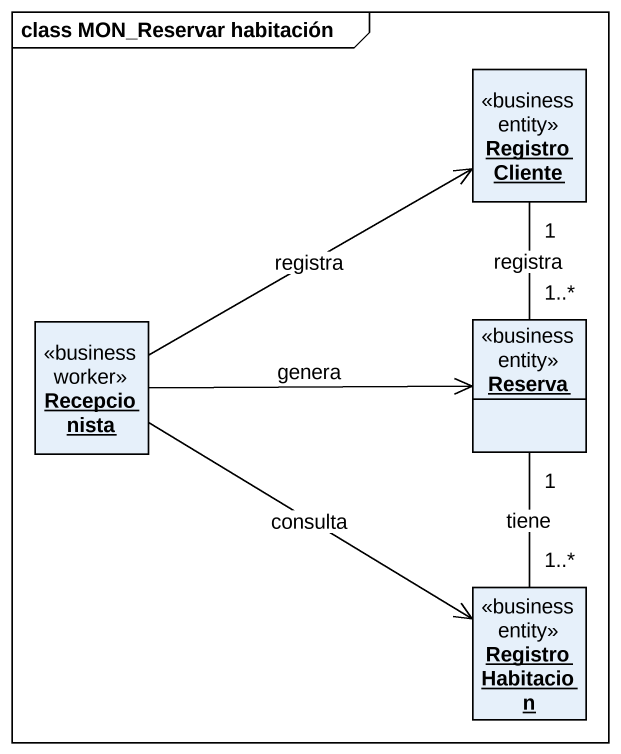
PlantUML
@startuml
mainframe class MON_Reservar habitación
hide circle
hide empty members
object RegistroCliente <<business entity>>
object Recepcionista <<business worker>>
object Reserva <<business entity>>
object RegistroHabitacion <<business entity>>
Recepcionista -right-> RegistroCliente : registra
Recepcionista -right-> Reserva : genera
Recepcionista --> RegistroHabitacion : consulta
Reserva "1..*" -up- "1" RegistroCliente : registra
RegistroHabitacion "1..*" -up- "1" Reserva : tiene
@enduml
